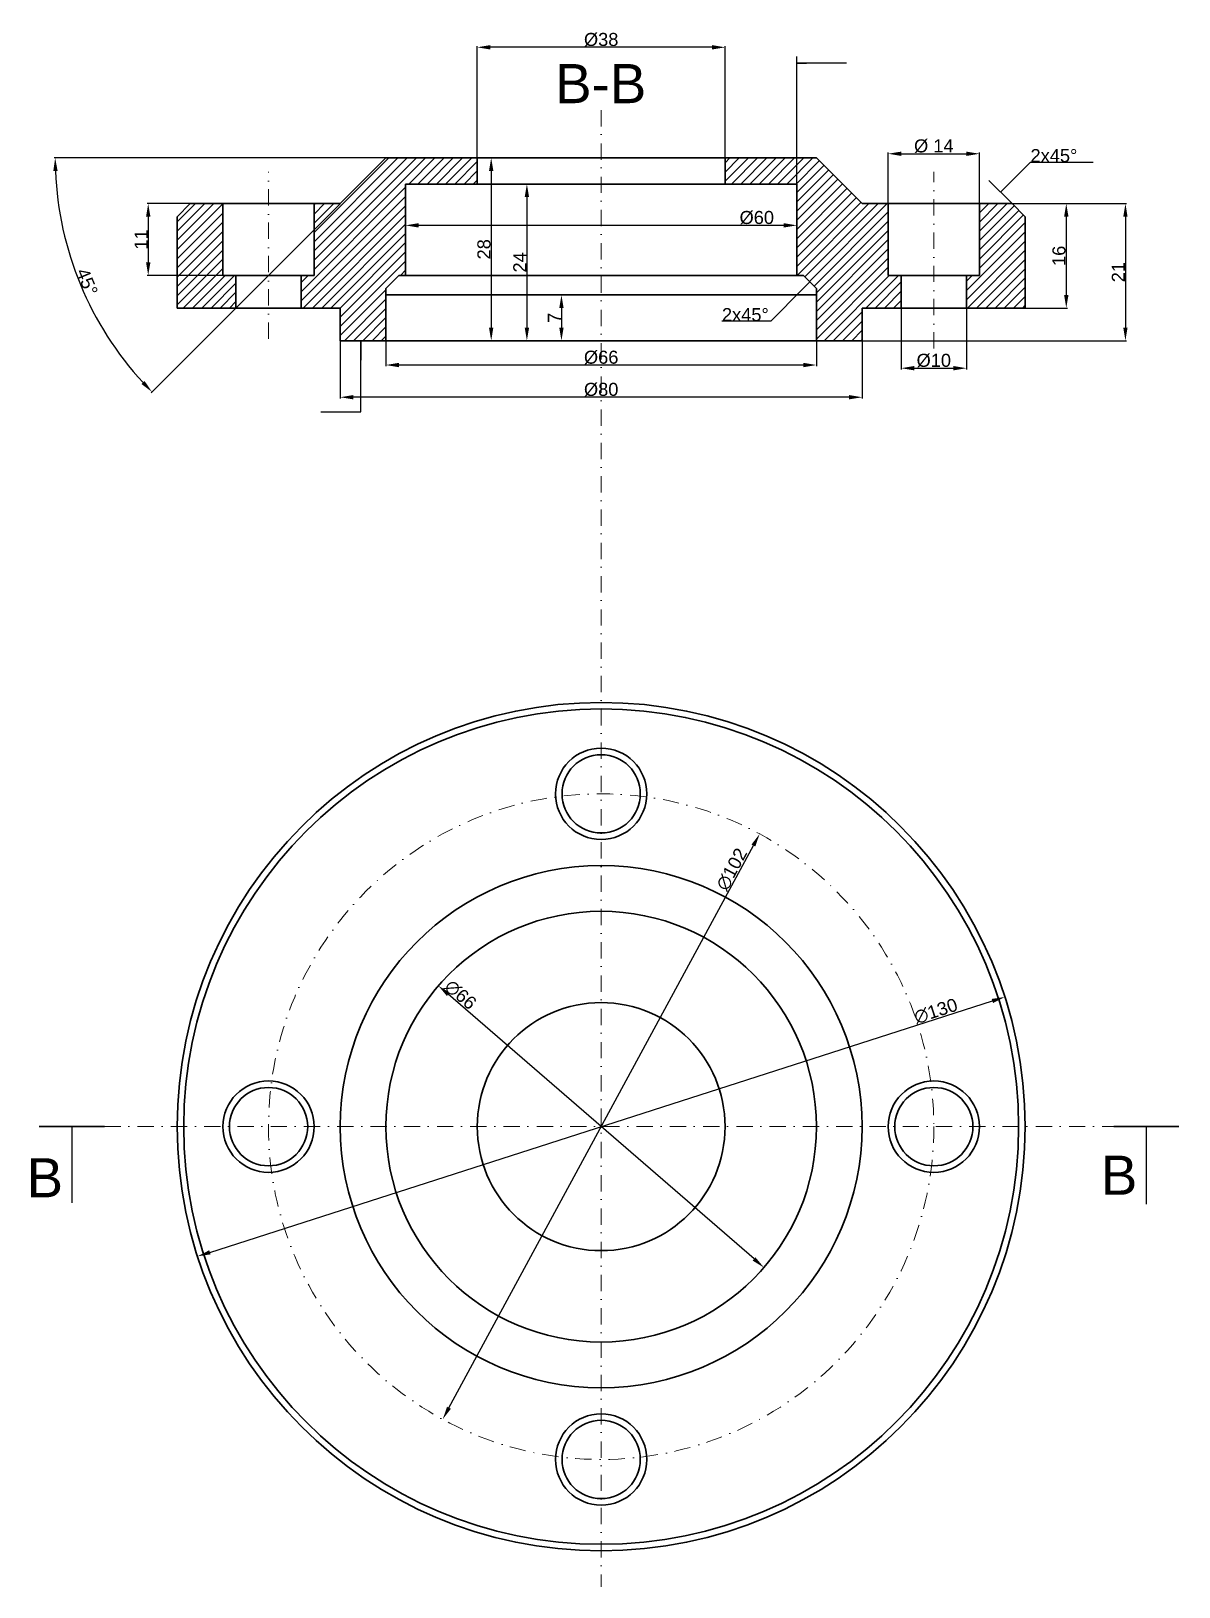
# Model space of a CAD drawing. Header units: inches. Extents: x -17 to 159, y -1 to 238.
import ezdxf

# ---------------------------------------------------------------- set-up
doc = ezdxf.new("R2010")
doc.units = ezdxf.units.IN
doc.header["$LTSCALE"] = 10
doc.header["$MEASUREMENT"] = 0
doc.linetypes.add('DASHDOT2', pattern=[0.5, 0.25, -0.125, 0, -0.125])
for name, color, linetype, lineweight in [('axe', 7, 'DASHDOT2', 13), ('contur', 7, 'Continuous', 30), ('cote', 7, 'Continuous', 0)]:
    doc.layers.add(name, color=color, linetype=linetype, lineweight=lineweight)
doc.styles.get("Standard").update_dxf_attribs({"font": 'arial.ttf'})
doc.dimstyles.get("Standard").update_dxf_attribs({"dimtxt": 2, "dimasz": 2, "dimexe": 0.18, "dimexo": 0.0625, "dimgap": 0.09, "dimtad": 1, "dimdec": 0, "dimzin": 0, "dimdsep": 46, "dimtxsty": 'Standard', "dimcen": 0.09, "dimadec": 0, "dimazin": 0, "dimtfac": 1, "dimtdec": 0, "dimtofl": 0, "dimtmove": 0, "dimatfit": 0, "dimfxl": 1, "dimtolj": 1, "dimtzin": 0, "dimarcsym": 0})

# ---------------------------------------------------------------- blocks, each defined once
blk = doc.blocks.new('*U2')
blk.add_circle((0, 0), 7)
blk = doc.blocks.new('*U3')
at = {"layer": 'contur', "color": 0, "linetype": 'ByBlock', "lineweight": -2, "transparency": 16777216}
blk.add_blockref('*U2', (70, 121), dxfattribs=at)
for p, rotation in [((19, 70), 90), ((121, 70), 270), ((70, 19), 180)]:
    blk.add_blockref('*U2', p, dxfattribs=dict(at, rotation=rotation))
blk = doc.blocks.new('*U6')
blk.add_circle((0, 0), 6)
blk = doc.blocks.new('*U7')
at = {"layer": 'contur', "color": 0, "linetype": 'ByBlock', "lineweight": -2, "transparency": 16777216}
blk.add_blockref('*U6', (70, 121), dxfattribs=at)
for p, rotation in [((19, 70), 90), ((121, 70), 270), ((70, 19), 180)]:
    blk.add_blockref('*U6', p, dxfattribs=dict(at, rotation=rotation))
blk = doc.blocks.new('*D13')
at = {"layer": 'cote', "color": 0, "lineweight": -2, "transparency": 16777216}
blk.add_line((93.45, 49.72), (46.55, 90.28), dxfattribs=at)
at = {"layer": 'cote', "color": 0, "transparency": 16777216}
for points in [[(46.77, 90.53), (46.34, 90.03), (45.04, 91.59)], [(93.66, 49.97), (93.23, 49.47), (94.96, 48.41)]]:
    blk.add_solid(points, dxfattribs=at)
at = {"layer": 'Defpoints', "color": 0, "transparency": 16777216}
for p in [(45.04, 91.59), (94.96, 48.41)]:
    blk.add_point(p, dxfattribs=at)
at = {"layer": 'cote', "color": 0, "transparency": 16777216, "insert": (48.42, 90.21), "char_height": 2, "attachment_point": 5, "rotation": 319.1403}
blk.add_mtext('\\A1;∅66', dxfattribs=at)
blk = doc.blocks.new('*D14')
at = {"layer": 'cote', "color": 0, "lineweight": -2, "transparency": 16777216}
blk.add_line((46.66, 26.92), (93.34, 113.08), dxfattribs=at)
at = {"layer": 'cote', "color": 0, "transparency": 16777216}
for points in [[(93.05, 113.24), (93.63, 112.92), (94.29, 114.84)], [(46.37, 27.08), (46.95, 26.76), (45.71, 25.16)]]:
    blk.add_solid(points, dxfattribs=at)
at = {"layer": 'Defpoints', "color": 0, "transparency": 16777216}
for p in [(94.29, 114.84), (45.71, 25.16)]:
    blk.add_point(p, dxfattribs=at)
at = {"layer": 'cote', "color": 0, "transparency": 16777216, "insert": (90.03, 109.43), "char_height": 2, "attachment_point": 5, "rotation": 61.5533}
blk.add_mtext('\\A1;∅102', dxfattribs=at)
blk = doc.blocks.new('*D15')
at = {"layer": 'cote', "color": 0, "lineweight": -2, "transparency": 16777216}
blk.add_line((10.02, 50.74), (129.98, 89.26), dxfattribs=at)
at = {"layer": 'cote', "color": 0, "transparency": 16777216}
for points in [[(129.88, 89.57), (130.09, 88.94), (131.89, 89.87)], [(9.91, 51.06), (10.12, 50.43), (8.11, 50.13)]]:
    blk.add_solid(points, dxfattribs=at)
at = {"layer": 'Defpoints', "color": 0, "transparency": 16777216}
for p in [(131.89, 89.87), (8.11, 50.13)]:
    blk.add_point(p, dxfattribs=at)
at = {"layer": 'cote', "color": 0, "transparency": 16777216, "insert": (121.31, 87.7), "char_height": 2, "attachment_point": 5, "rotation": 17.7987}
blk.add_mtext('\\A1;∅130', dxfattribs=at)
blk = doc.blocks.new('*D16')
at = {"layer": 'cote', "color": 0, "lineweight": -2, "transparency": 16777216}
for p, q in [((114, 211.5), (114, 219.26)), ((116, 219.08), (126, 219.08)), ((128, 211.5), (128, 219.26))]:
    blk.add_line(p, q, dxfattribs=at)
at = {"layer": 'cote', "color": 0, "transparency": 16777216}
for points in [[(116, 219.41), (116, 218.75), (114, 219.08)], [(126, 219.41), (126, 218.75), (128, 219.08)]]:
    blk.add_solid(points, dxfattribs=at)
at = {"layer": 'Defpoints', "color": 0, "transparency": 16777216}
for p in [(128, 219.08), (114, 211.44), (128, 211.44)]:
    blk.add_point(p, dxfattribs=at)
at = {"layer": 'cote', "color": 0, "transparency": 16777216, "insert": (121, 220.25), "char_height": 2, "attachment_point": 5}
blk.add_mtext('\\A1;%%c 14', dxfattribs=at)
blk = doc.blocks.new('*D17')
at = {"layer": 'cote', "color": 0, "lineweight": -2, "transparency": 16777216}
for p, q in [((133.06, 211.44), (141.49, 211.44)), ((141.31, 209.44), (141.31, 197.44)), ((135.06, 195.44), (141.49, 195.44))]:
    blk.add_line(p, q, dxfattribs=at)
at = {"layer": 'cote', "color": 0, "transparency": 16777216}
for points in [[(140.98, 209.44), (141.65, 209.44), (141.31, 211.44)], [(140.98, 197.44), (141.65, 197.44), (141.31, 195.44)]]:
    blk.add_solid(points, dxfattribs=at)
at = {"layer": 'Defpoints', "color": 0, "transparency": 16777216}
for p in [(133, 211.44), (135, 195.44), (141.31, 195.44)]:
    blk.add_point(p, dxfattribs=at)
at = {"layer": 'cote', "color": 0, "transparency": 16777216, "insert": (140.2, 203.44), "char_height": 2, "attachment_point": 5, "rotation": 90}
blk.add_mtext('\\A1;16', dxfattribs=at)
blk = doc.blocks.new('*D18')
at = {"layer": 'cote', "color": 0, "lineweight": -2, "transparency": 16777216}
for p, q in [((133.06, 211.44), (150.56, 211.44)), ((150.38, 209.44), (150.38, 192.44)), ((110.06, 190.44), (150.56, 190.44))]:
    blk.add_line(p, q, dxfattribs=at)
at = {"layer": 'cote', "color": 0, "transparency": 16777216}
for points in [[(150.05, 209.44), (150.71, 209.44), (150.38, 211.44)], [(150.05, 192.44), (150.71, 192.44), (150.38, 190.44)]]:
    blk.add_solid(points, dxfattribs=at)
at = {"layer": 'Defpoints', "color": 0, "transparency": 16777216}
for p in [(133, 211.44), (110, 190.44), (150.38, 190.44)]:
    blk.add_point(p, dxfattribs=at)
at = {"layer": 'cote', "color": 0, "transparency": 16777216, "insert": (149.29, 200.94), "char_height": 2, "attachment_point": 5, "rotation": 90}
blk.add_mtext('\\A1;21', dxfattribs=at)
blk = doc.blocks.new('*D19')
at = {"layer": 'cote', "color": 0, "lineweight": -2, "transparency": 16777216}
for p, q in [((11.94, 211.44), (0.37, 211.44)), ((0.55, 209.44), (0.55, 202.44)), ((11.94, 200.44), (0.37, 200.44))]:
    blk.add_line(p, q, dxfattribs=at)
at = {"layer": 'cote', "color": 0, "transparency": 16777216}
for points in [[(0.22, 209.44), (0.89, 209.44), (0.55, 211.44)], [(0.22, 202.44), (0.89, 202.44), (0.55, 200.44)]]:
    blk.add_solid(points, dxfattribs=at)
at = {"layer": 'Defpoints', "color": 0, "transparency": 16777216}
for p in [(12, 211.44), (0.55, 200.44), (12, 200.44)]:
    blk.add_point(p, dxfattribs=at)
at = {"layer": 'cote', "color": 0, "transparency": 16777216, "insert": (-0.54, 205.94), "char_height": 2, "attachment_point": 5, "rotation": 90}
blk.add_mtext('\\A1;11', dxfattribs=at)
blk = doc.blocks.new('*D20')
at = {"color": 0, "lineweight": -2, "transparency": 16777216}
for p, q in [((36.94, 218.44), (-13.89, 218.44)), ((29.96, 211.39), (1.02, 182.45))]:
    blk.add_line(p, q, dxfattribs=at)
blk.add_arc((37, 218.44), 50.71, 182.2599, 222.7401, dxfattribs=at)
at = {"color": 0, "transparency": 16777216}
for points in [[(-14, 216.43), (-13.34, 216.44), (-13.71, 218.44)], [(0, 184.25), (-0.48, 183.79), (1.14, 182.58)]]:
    blk.add_solid(points, dxfattribs=at)
at = {"layer": 'Defpoints', "color": 0, "transparency": 16777216}
for p in [(37, 218.44), (37, 218.44), (70, 218.44), (30, 211.44), (-11.98, 205.31)]:
    blk.add_point(p, dxfattribs=at)
at = {"color": 0, "transparency": 16777216, "insert": (-8.83, 199.45), "char_height": 2, "attachment_point": 5, "rotation": 292.5}
blk.add_mtext('\\A1;45°', dxfattribs=at)
blk = doc.blocks.new('*D21')
at = {"layer": 'cote', "color": 0, "lineweight": -2, "transparency": 16777216}
for p, q in [((40.06, 214.44), (58.79, 214.44)), ((58.61, 212.44), (58.61, 192.44)), ((40.06, 190.44), (58.79, 190.44))]:
    blk.add_line(p, q, dxfattribs=at)
at = {"layer": 'cote', "color": 0, "transparency": 16777216}
for points in [[(58.28, 212.44), (58.95, 212.44), (58.61, 214.44)], [(58.28, 192.44), (58.95, 192.44), (58.61, 190.44)]]:
    blk.add_solid(points, dxfattribs=at)
at = {"layer": 'Defpoints', "color": 0, "transparency": 16777216}
for p in [(40, 214.44), (40, 190.44), (58.61, 190.44)]:
    blk.add_point(p, dxfattribs=at)
at = {"layer": 'cote', "color": 0, "transparency": 16777216, "insert": (57.52, 202.44), "char_height": 2, "attachment_point": 5, "rotation": 90}
blk.add_mtext('\\A1;24', dxfattribs=at)
blk = doc.blocks.new('*D22')
at = {"layer": 'cote', "color": 0, "lineweight": -2, "transparency": 16777216}
for p, q in [((37.06, 218.44), (53.32, 218.44)), ((53.14, 216.44), (53.14, 192.44)), ((37.06, 190.44), (53.32, 190.44))]:
    blk.add_line(p, q, dxfattribs=at)
at = {"layer": 'cote', "color": 0, "transparency": 16777216}
for points in [[(52.8, 216.44), (53.47, 216.44), (53.14, 218.44)], [(52.8, 192.44), (53.47, 192.44), (53.14, 190.44)]]:
    blk.add_solid(points, dxfattribs=at)
at = {"layer": 'Defpoints', "color": 0, "transparency": 16777216}
for p in [(37, 218.44), (37, 190.44), (53.14, 190.44)]:
    blk.add_point(p, dxfattribs=at)
at = {"layer": 'cote', "color": 0, "transparency": 16777216, "insert": (52.03, 204.44), "char_height": 2, "attachment_point": 5, "rotation": 90}
blk.add_mtext('\\A1;28', dxfattribs=at)
blk = doc.blocks.new('*D23')
at = {"layer": 'cote', "color": 0, "lineweight": -2, "transparency": 16777216}
for p, q in [((40, 200.5), (40, 208.29)), ((98, 208.11), (42, 208.11)), ((100, 200.5), (100, 208.29))]:
    blk.add_line(p, q, dxfattribs=at)
at = {"layer": 'cote', "color": 0, "transparency": 16777216}
for points in [[(42, 208.44), (42, 207.78), (40, 208.11)], [(98, 208.44), (98, 207.78), (100, 208.11)]]:
    blk.add_solid(points, dxfattribs=at)
at = {"layer": 'Defpoints', "color": 0, "transparency": 16777216}
for p in [(40, 208.11), (40, 200.44), (100, 200.44)]:
    blk.add_point(p, dxfattribs=at)
at = {"layer": 'cote', "color": 0, "transparency": 16777216, "insert": (93.86, 209.28), "char_height": 2, "attachment_point": 5}
blk.add_mtext('\\A1;%%c60', dxfattribs=at)
blk = doc.blocks.new('*D24')
at = {"layer": 'cote', "color": 0, "lineweight": -2, "transparency": 16777216}
for p, q in [((69.94, 197.44), (63.73, 197.44)), ((63.91, 195.44), (63.91, 192.44)), ((69.94, 190.44), (63.73, 190.44))]:
    blk.add_line(p, q, dxfattribs=at)
at = {"layer": 'cote', "color": 0, "transparency": 16777216}
for points in [[(63.58, 195.44), (64.24, 195.44), (63.91, 197.44)], [(63.58, 192.44), (64.24, 192.44), (63.91, 190.44)]]:
    blk.add_solid(points, dxfattribs=at)
at = {"layer": 'Defpoints', "color": 0, "transparency": 16777216}
for p in [(70, 197.44), (63.91, 190.44), (70, 190.44)]:
    blk.add_point(p, dxfattribs=at)
at = {"layer": 'cote', "color": 0, "transparency": 16777216, "insert": (62.82, 193.94), "char_height": 2, "attachment_point": 5, "rotation": 90}
blk.add_mtext('\\A1;7', dxfattribs=at)
blk = doc.blocks.new('*D26')
at = {"layer": 'cote', "color": 0, "lineweight": -2, "transparency": 16777216}
for p, q in [((51, 214.5), (51, 235.57)), ((87, 235.39), (53, 235.39)), ((89, 214.5), (89, 235.57))]:
    blk.add_line(p, q, dxfattribs=at)
at = {"layer": 'cote', "color": 0, "transparency": 16777216}
for points in [[(53, 235.73), (53, 235.06), (51, 235.39)], [(87, 235.73), (87, 235.06), (89, 235.39)]]:
    blk.add_solid(points, dxfattribs=at)
at = {"layer": 'Defpoints', "color": 0, "transparency": 16777216}
for p in [(51, 235.39), (51, 214.44), (89, 214.44)]:
    blk.add_point(p, dxfattribs=at)
at = {"layer": 'cote', "color": 0, "transparency": 16777216, "insert": (70, 236.56), "char_height": 2, "attachment_point": 5}
blk.add_mtext('\\A1;%%c38', dxfattribs=at)
blk = doc.blocks.new('*D27')
at = {"layer": 'cote', "color": 0, "lineweight": -2, "transparency": 16777216}
for p, q in [((30, 190.37), (30, 181.59)), ((110, 190.37), (110, 181.59)), ((108, 181.77), (32, 181.77))]:
    blk.add_line(p, q, dxfattribs=at)
at = {"layer": 'cote', "color": 0, "transparency": 16777216}
for points in [[(32, 182.11), (32, 181.44), (30, 181.77)], [(108, 182.11), (108, 181.44), (110, 181.77)]]:
    blk.add_solid(points, dxfattribs=at)
at = {"layer": 'Defpoints', "color": 0, "transparency": 16777216}
for p in [(30, 190.44), (110, 190.44), (30, 181.77)]:
    blk.add_point(p, dxfattribs=at)
at = {"layer": 'cote', "color": 0, "transparency": 16777216, "insert": (70, 182.94), "char_height": 2, "attachment_point": 5}
blk.add_mtext('\\A1;%%c80', dxfattribs=at)
blk = doc.blocks.new('*D28')
at = {"layer": 'cote', "color": 0, "lineweight": -2, "transparency": 16777216}
for p, q in [((116, 195.37), (116, 186.04)), ((126, 195.37), (126, 186.04)), ((118, 186.22), (124, 186.22))]:
    blk.add_line(p, q, dxfattribs=at)
at = {"layer": 'cote', "color": 0, "transparency": 16777216}
for points in [[(118, 186.56), (118, 185.89), (116, 186.22)], [(124, 186.56), (124, 185.89), (126, 186.22)]]:
    blk.add_solid(points, dxfattribs=at)
at = {"layer": 'Defpoints', "color": 0, "transparency": 16777216}
for p in [(116, 195.44), (126, 195.44), (126, 186.22)]:
    blk.add_point(p, dxfattribs=at)
at = {"layer": 'cote', "color": 0, "transparency": 16777216, "insert": (121, 187.39), "char_height": 2, "attachment_point": 5}
blk.add_mtext('\\A1;%%c10', dxfattribs=at)
blk = doc.blocks.new('*D29')
at = {"color": 0, "lineweight": -2, "transparency": 16777216}
for p, q in [((37, 190.37), (37, 186.53)), ((103, 190.37), (103, 186.53)), ((101, 186.71), (39, 186.71))]:
    blk.add_line(p, q, dxfattribs=at)
at = {"color": 0, "transparency": 16777216}
for points in [[(39, 187.04), (39, 186.37), (37, 186.71)], [(101, 187.04), (101, 186.37), (103, 186.71)]]:
    blk.add_solid(points, dxfattribs=at)
at = {"layer": 'Defpoints', "color": 0, "transparency": 16777216}
for p in [(37, 190.44), (103, 190.44), (37, 186.71)]:
    blk.add_point(p, dxfattribs=at)
at = {"color": 0, "transparency": 16777216, "insert": (70, 187.87), "char_height": 2, "attachment_point": 5}
blk.add_mtext('\\A1;%%c66', dxfattribs=at)

msp = doc.modelspace()

# ---------------------------------------------------------------- hatches: boundary and pattern name
h = msp.add_hatch()
h.set_pattern_fill('ANSI31', color=256, scale=8)
h.paths.add_polyline_path([(114, 211.44), (110, 211.44), (103, 218.44), (100, 218.44), (100, 214.44), (100, 200.44), (101, 200.44), (103, 198.44), (103, 197.44), (103, 190.44), (110, 190.44), (110, 195.44), (116, 195.44), (116, 200.44), (114, 200.44)])
h.paths.add_polyline_path([(40, 214.44), (51, 214.44), (51, 218.44), (37, 218.44), (30, 211.44), (26, 211.44), (26, 200.44), (24, 200.44), (24, 195.44), (30, 195.44), (30, 190.44), (37, 190.44), (37, 197.44), (37, 198.44), (39, 200.44), (40, 200.44)])
h.paths.add_polyline_path([(100, 218.44), (89, 218.44), (89, 214.44), (100, 214.44)])
h.paths.add_polyline_path([(135, 209.44), (133, 211.44), (128, 211.44), (128, 200.44), (126, 200.44), (126, 195.44), (135, 195.44)])
h.paths.add_polyline_path([(12, 211.44), (7, 211.44), (5, 209.44), (5, 195.44), (14, 195.44), (14, 200.44), (12, 200.44)])

# ---------------------------------------------------------------- linework, layer by layer
for p, q in [((100, 214.44), (100, 234)), ((107.64, 232.96), (100, 232.96)), ((70, 218.44), (89, 218.44)), ((132.29, 214.26), (135.83, 217.8)), ((135.83, 217.8), (145.44, 217.8)), ((133, 211.44), (129.46, 214.97)), ((100.94, 198.38), (95.99, 193.43)), ((95.99, 193.43), (88.52, 193.43)), ((33.14, 179.52), (33.14, 190.44)), ((27.01, 179.52), (33.14, 179.52)), ((148.58, 70), (158.58, 70)), ((-11.17, 65.35), (-11.17, 58.35)), ((153.58, 65.14), (153.58, 58.14))]:
    msp.add_line(p, q)
at = {"lineweight": 35}
for p, q in [((-6.17, 70), (-16.17, 70)), ((148.58, 70), (158.58, 70))]:
    msp.add_line(p, q, dxfattribs=at)
for points in [[(100, 232.96), (100, 232.96)], [(100, 232.96), (101.5, 232.96)], [(131.23, 213.2), (132.29, 214.26)], [(102, 199.44), (100.94, 198.38)], [(33.14, 190.44), (33.14, 187.44)], [(33.14, 190.44), (33.14, 187.44)], [(-11.17, 70), (-11.17, 65.35)], [(153.58, 70), (153.58, 65.14)]]:
    msp.add_lwpolyline(points)
msp.add_circle((70, 70), 33)
at = {"layer": 'axe'}
for p, q in [((70, 225.77), (70, -0.52)), ((19, 190.73), (19, 216.32)), ((121, 189.23), (121, 216.32)), ((-6.17, 70), (148.58, 70))]:
    msp.add_line(p, q, dxfattribs=at)
msp.add_circle((70, 70), 51, dxfattribs=at)
at = {"layer": 'contur'}
for p, q in [((30, 211.44), (37, 218.44)), ((37, 218.44), (70, 218.44)), ((51, 218.44), (51, 214.44)), ((103, 218.44), (70, 218.44)), ((89, 218.44), (89, 214.44)), ((110, 211.44), (103, 218.44)), ((70, 214.44), (40, 214.44)), ((40, 200.44), (40, 214.44)), ((70, 214.44), (100, 214.44)), ((100, 200.44), (100, 214.44)), ((7, 211.44), (5, 209.44)), ((7, 211.44), (30, 211.44)), ((12, 211.44), (12, 200.44)), ((26, 211.44), (26, 200.44)), ((133, 211.44), (110, 211.44)), ((114, 211.44), (114, 200.44)), ((128, 211.44), (128, 200.44)), ((133, 211.44), (135, 209.44)), ((5, 195.44), (5, 209.44)), ((135, 195.44), (135, 209.44)), ((12, 200.44), (14, 200.44)), ((14, 200.44), (14, 195.44)), ((24, 200.44), (14, 200.44)), ((26, 200.44), (24, 200.44)), ((24, 200.44), (24, 195.44)), ((37, 198.44), (39, 200.44)), ((39, 200.44), (40, 200.44)), ((40, 200.44), (70, 200.44)), ((100, 200.44), (70, 200.44)), ((101, 200.44), (100, 200.44)), ((103, 198.44), (101, 200.44)), ((114, 200.44), (116, 200.44)), ((116, 200.44), (116, 195.44)), ((116, 200.44), (126, 200.44)), ((128, 200.44), (126, 200.44)), ((126, 200.44), (126, 195.44)), ((37, 197.44), (37, 198.44)), ((103, 197.44), (103, 198.44)), ((37, 190.44), (37, 197.44)), ((37, 197.44), (70, 197.44)), ((103, 197.44), (70, 197.44)), ((103, 190.44), (103, 197.44)), ((30, 195.44), (5, 195.44)), ((30, 190.44), (30, 195.44)), ((110, 190.44), (110, 195.44)), ((110, 195.44), (135, 195.44)), ((110, 190.44), (30, 190.44))]:
    msp.add_line(p, q, dxfattribs=at)
for radius in [65, 64, 40, 33, 19]:
    msp.add_circle((70, 70), radius, dxfattribs=at)

# ---------------------------------------------------------------- block references
for name in ['*U3', '*U7']:
    msp.add_blockref(name, (0, 0), dxfattribs=at)

# ---------------------------------------------------------------- texts
for s, height, p in [('B-B', 6, (62.95, 226.83)), ('2x45%%D', 2, (135.83, 217.8)), ('2x45%%D', 2, (88.52, 193.43)), ('B', 6, (-18.09, 59.17)), ('B', 6, (146.62, 59.56))]:
    msp.add_text(s, height=height).set_placement(p)

# ---------------------------------------------------------------- dimensions: what is measured, and where the dimension line sits
dim = msp.add_angular_dim_2l(base=(-11.98, 205.31), line1=((30, 211.44), (37, 218.44)), line2=((37, 218.44), (70, 218.44)), dimstyle='Standard')
dim.commit()
dim.dimension.update_dxf_attribs({"geometry": '*D20', "text_midpoint": (-8.83, 199.45)})
dim = msp.add_linear_dim(base=(37, 186.71), p1=(103, 190.44), p2=(37, 190.44), text='%%c66', dimstyle='Standard')
dim.commit()
dim.dimension.update_dxf_attribs({"geometry": '*D29', "text_midpoint": (70, 187.87)})
at = {"layer": 'cote'}
for base, p1, p2, text, picture, middle in [((51, 235.39), (89, 214.44), (51, 214.44), '%%c38', '*D26', (70, 236.56)), ((128, 219.08), (114, 211.44), (128, 211.44), '%%c 14', '*D16', (121, 220.25)), ((126, 186.22), (116, 195.44), (126, 195.44), '%%c10', '*D28', (121, 187.39)), ((30, 181.77), (110, 190.44), (30, 190.44), '%%c80', '*D27', (70, 182.94))]:
    dim = msp.add_linear_dim(base=base, p1=p1, p2=p2, text=text, dimstyle='Standard', dxfattribs=at)
    dim.commit()
    dim.dimension.update_dxf_attribs({"geometry": picture, "text_midpoint": middle})
for base, p1, p2, picture, middle in [((53.14, 190.44), (37, 218.44), (37, 190.44), '*D22', (52.03, 204.44)), ((58.61, 190.44), (40, 214.44), (40, 190.44), '*D21', (57.52, 202.44)), ((0.55, 200.44), (12, 211.44), (12, 200.44), '*D19', (-0.54, 205.94)), ((150.38, 190.44), (133, 211.44), (110, 190.44), '*D18', (149.29, 200.94)), ((141.31, 195.44), (133, 211.44), (135, 195.44), '*D17', (140.2, 203.44)), ((63.91, 190.44), (70, 197.44), (70, 190.44), '*D24', (62.82, 193.94))]:
    dim = msp.add_linear_dim(base=base, p1=p1, p2=p2, angle=90, dimstyle='Standard', dxfattribs=at)
    dim.commit()
    dim.dimension.update_dxf_attribs({"geometry": picture, "text_midpoint": middle})
dim = msp.add_linear_dim(base=(40, 208.11), p1=(100, 200.44), p2=(40, 200.44), text='%%c60', dimstyle='Standard', dxfattribs=at)
dim.commit()
dim.dimension.update_dxf_attribs({"geometry": '*D23', "text_midpoint": (93.86, 208.11), "dimtype": 160})
for p1, p2, picture, middle in [((45.71, 25.16), (94.29, 114.84), '*D14', (91.06, 108.87)), ((94.96, 48.41), (45.04, 91.59), '*D13', (47.66, 89.32)), ((8.11, 50.13), (131.89, 89.87), '*D15', (121.67, 86.59))]:
    dim = msp.add_diameter_dim_2p(p1=p1, p2=p2, dimstyle='Standard', dxfattribs=at)
    dim.commit()
    dim.dimension.update_dxf_attribs({"geometry": picture, "text_midpoint": middle, "dimtype": 163})

doc.saveas('drawing.dxf')
